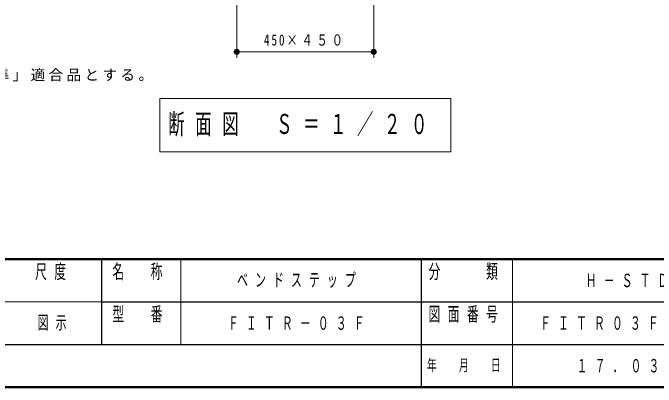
# Model space of a CAD drawing. Units: millimetres on the paper. Extents: x -365 to 0, y -12 to 257.
# Drawn here: x -197.1 to -91.4, y 0 to 61.5 of the extents above; entities that cross this region are included whole.
import ezdxf

# ---------------------------------------------------------------- set-up
doc = ezdxf.new("R2010")
doc.units = ezdxf.units.MM
doc.layers.add('LY_1', color=7, linetype='Continuous', lineweight=13)
doc.layers.add('LY_8', color=7, linetype='Continuous', lineweight=13)
doc.layers.add('LY_3', color=7, linetype='Continuous')
doc.styles.add('ＭＳ ゴシック', font='')
doc.styles.get('ＭＳ ゴシック').set_extended_font_data('MS Gothic')

# ---------------------------------------------------------------- blocks, each defined once
blk = doc.blocks.new('filled_dot')
at = {"color": 0, "linetype": 'Continuous', "lineweight": -2, "const_width": 1.25}
blk.add_lwpolyline([(-0.625, 0, 1), (0.625, 0, 1)], format="xyb", close=True, dxfattribs=at)

msp = doc.modelspace()

# ---------------------------------------------------------------- linework, layer by layer
at = {"layer": 'LY_1'}
for p, q in [((-160.301, 72.313), (-160.301, 54.057)), ((-137.801, 72.313), (-137.801, 54.057)), ((-137.801, 55.057), (-160.301, 55.057)), ((-172.951, 47.418), (-172.951, 38.618)), ((-125.151, 47.418), (-172.951, 47.418)), ((-125.151, 38.618), (-125.151, 47.418)), ((-172.951, 38.618), (-125.151, 38.618))]:
    msp.add_line(p, q, dxfattribs=at)
at = {"layer": 'LY_8', "lineweight": 50}
for p, q in [((-365, 21), (0, 21)), ((-365, 0), (0, 0))]:
    msp.add_line(p, q, dxfattribs=at)
at = {"layer": 'LY_8', "color": 211, "lineweight": 25}
for p, q in [((-182.5, 21), (-182.5, 7)), ((-130, 21), (-130, 0)), ((-182.5, 14), (-70, 14)), ((-237.5, 7), (0, 7))]:
    msp.add_line(p, q, dxfattribs=at)
at = {"layer": 'LY_8'}
for p, q in [((-169.5, 21), (-169.5, 7)), ((-115, 21), (-115, 0)), ((-237.5, 14), (-182.5, 14))]:
    msp.add_line(p, q, dxfattribs=at)

# ---------------------------------------------------------------- block references
at = {"layer": 'LY_1', "xscale": 0.4, "yscale": 0.4}
msp.add_blockref('filled_dot', (-160.301, 55.057), dxfattribs=at)
at = {"layer": 'LY_1', "xscale": 0.4, "yscale": 0.4, "rotation": 180}
msp.add_blockref('filled_dot', (-137.801, 55.057), dxfattribs=at)

# ---------------------------------------------------------------- texts
at = {"layer": 'LY_1', "style": 'ＭＳ ゴシック'}
for s, insert, char_height, attachment_point in [('\\T1.32;\\W0.75;450×４５０', (-149.051, 56.057), 1.833, 8), ('\\T1.23;合成木材は、木粉入り再生プラスチック（ポリプロピレン系、色：サンディーブラウン）とし、「再生有機系建材認定基準」適合品とする。', (-359.511, 50.166), 1.76, 7), ('\\T1.64;\\W0.6;断面図\u3000Ｓ＝１／２０', (-171.551, 43.018), 3.299, 4), ('\\T1.64;\\W0.6;ＦＩＴＲ－０３Ｆ', (-161.75, 10.5), 2.199, 4), ('\\T1.64;\\W0.6;１７．０３．３１', (-104.5, 3.5), 2.199, 4)]:
    msp.add_mtext(s, dxfattribs=dict(at, insert=insert, char_height=char_height, attachment_point=attachment_point))
at = {"layer": 'LY_3', "char_height": 2.199, "attachment_point": 4, "style": 'ＭＳ ゴシック'}
for s, insert in [('\\T1.64;\\W0.6;ベンドステップ', (-160.25, 17.5)), ('\\T1.64;\\W0.6;Ｈ－ＳＴＤ０３', (-103, 17.5)), ('\\T1.64;\\W0.6;図示', (-193, 10.5)), ('\\T1.64;\\W0.6;ＦＩＴＲ０３Ｆ－３０１Ｄ', (-110.5, 10.5))]:
    msp.add_mtext(s, dxfattribs=dict(at, insert=insert))
at = {"layer": 'LY_8', "color": 4, "style": 'ＭＳ ゴシック'}
for s, insert, char_height, attachment_point in [('\\T1.64;\\W0.6;尺度', (-190.25, 20.167), 2.346, 2), ('\\T1.64;\\W0.6;名\u3000称', (-176, 20.167), 2.346, 2), ('\\T1.64;\\W0.6;分\u3000\u3000類', (-122.5, 20.167), 2.346, 2), ('\\T1.64;\\W0.6;型\u3000番', (-176, 13.167), 2.346, 2), ('\\T1.64;\\W0.6;図面番号', (-122.5, 13.167), 2.346, 2), ('\\T1.64;\\W0.6;年\u3000月\u3000日', (-122.5, 3.5), 1.906, 5)]:
    msp.add_mtext(s, dxfattribs=dict(at, insert=insert, char_height=char_height, attachment_point=attachment_point))

doc.saveas('drawing.dxf')
